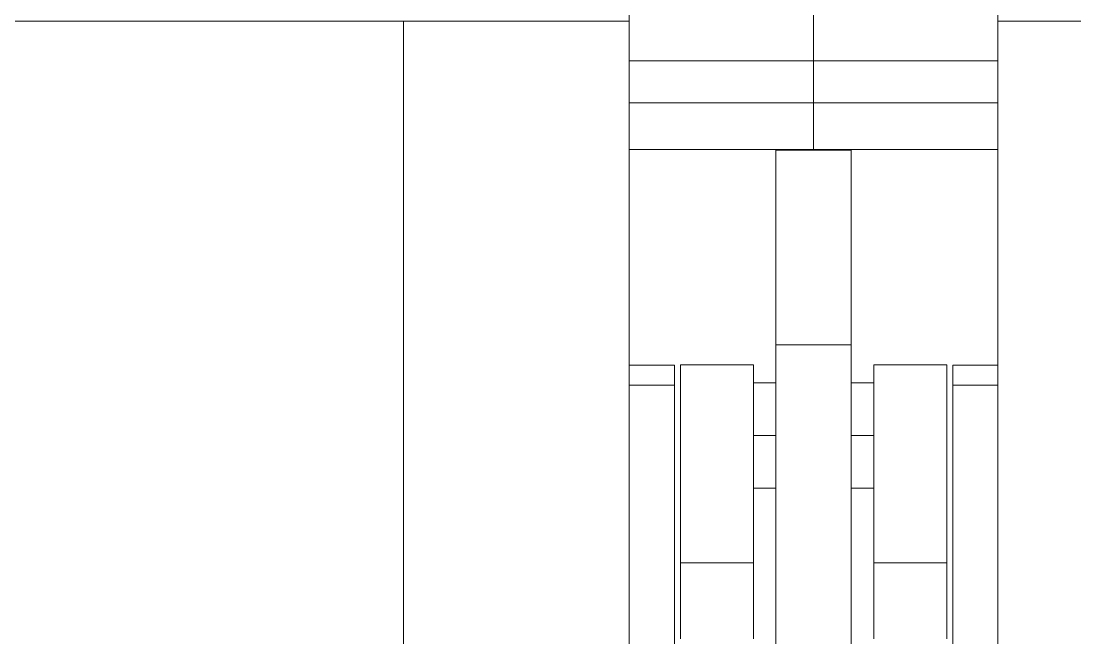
# Model space of a CAD drawing. Header units: millimetres. Extents: x -46169 to 237885, y -84465 to 18123.
# Drawn here: x 174621.8 to 174761.8, y -80585.3 to -80503.3 of the extents above; entities that cross this region are included whole.
import ezdxf

# ---------------------------------------------------------------- set-up
doc = ezdxf.new("R2010")
doc.units = ezdxf.units.MM
doc.header["$MEASUREMENT"] = 0
doc.linetypes.add('Wipeout_Contour', pattern=[1000, 0, -1000])
doc.layers.add('New_A-20-M_Floor_Slab', color=7, linetype='Continuous')
doc.layers.add('New_A-35-M_FFE_Fixed', color=7, linetype='Continuous')
doc.layers.add('New_A-35-M_FFE_Fixed_Pen_No__1', color=7, linetype='Continuous', lineweight=13)

# ---------------------------------------------------------------- blocks, each defined once
blk = doc.blocks.new('Section Elem_134_3', base_point=(129666.67, -84332.61))
at = {"color": 254, "linetype": 'Wipeout_Contour', "lineweight": 0, "ltscale": 3078359.250921006}
blk.add_wipeout([(174722.11, -80520.4), (174702.61, -80520.4), (174702.61, -80549.04), (174708.61, -80549.04), (174708.61, -80601.62), (174702.61, -80601.62), (174702.61, -80615.11), (174722.11, -80615.11), (174722.11, -80599.29), (174719.11, -80599.29), (174719.11, -80601.65), (174709.42, -80601.65), (174709.42, -80549.01), (174719.11, -80549.01), (174719.11, -80551.38), (174722.11, -80551.38)], dxfattribs=at).dxf.layer = 'New_A-20-M_Floor_Slab'
at = {"color": 254, "linetype": 'Wipeout_Contour', "lineweight": 0, "ltscale": 3078764.393677155}
blk.add_wipeout([(174732.11, -80551.38), (174735.11, -80551.38), (174735.11, -80549.01), (174744.8, -80549.01), (174744.8, -80601.65), (174735.11, -80601.65), (174735.11, -80599.29), (174732.11, -80599.29), (174732.11, -80615.11), (174751.61, -80615.11), (174751.61, -80601.62), (174745.61, -80601.62), (174745.61, -80549.04), (174751.61, -80549.04), (174751.61, -80520.4), (174732.11, -80520.4)], dxfattribs=at).dxf.layer = 'New_A-20-M_Floor_Slab'
at = {"color": 254, "linetype": 'Wipeout_Contour', "lineweight": 0, "ltscale": 769619.9092}
blk.add_wipeout([(174722.11, -80565.38), (174719.11, -80565.38), (174719.11, -80585.29), (174722.11, -80585.29)], dxfattribs=at).dxf.layer = 'New_A-20-M_Floor_Slab'
at = {"color": 254, "linetype": 'Wipeout_Contour', "lineweight": 0, "ltscale": 769667.130133}
blk.add_wipeout([(174732.11, -80565.38), (174732.11, -80585.29), (174735.11, -80585.29), (174735.11, -80565.38)], dxfattribs=at).dxf.layer = 'New_A-20-M_Floor_Slab'
blk = doc.blocks.new('Section Elem_146_3', base_point=(129666.67, -84332.61))
at = {"color": 254, "linetype": 'Wipeout_Contour', "lineweight": 0, "ltscale": 961939.272004}
blk.add_wipeout([(174727.11, -80520.4), (174722.11, -80520.4), (174722.11, -80520.48), (174732.11, -80520.48), (174732.11, -80520.4)], dxfattribs=at).dxf.layer = 'New_A-35-M_FFE_Fixed'
at = {"color": 254, "linetype": 'Wipeout_Contour', "lineweight": 0, "ltscale": 769579.373304}
blk.add_wipeout([(174732.11, -80538.96), (174732.11, -80535.1), (174722.11, -80535.1), (174722.11, -80538.96)], dxfattribs=at).dxf.layer = 'New_A-35-M_FFE_Fixed'
at = {"color": 254, "linetype": 'Wipeout_Contour', "lineweight": 0, "ltscale": 769597.611693}
blk.add_wipeout([(174732.11, -80548.19), (174732.11, -80547.66), (174722.11, -80547.66), (174722.11, -80548.19)], dxfattribs=at).dxf.layer = 'New_A-35-M_FFE_Fixed'
at = {"color": 254, "linetype": 'Wipeout_Contour', "lineweight": 0, "ltscale": 769521.821684}
blk.add_wipeout([(174702.61, -80549.04), (174702.61, -80549.56), (174708.61, -80549.56), (174708.61, -80549.04)], dxfattribs=at).dxf.layer = 'New_A-35-M_FFE_Fixed'
at = {"color": 254, "linetype": 'Wipeout_Contour', "lineweight": 0, "ltscale": 769565.428452}
blk.add_wipeout([(174708.61, -80598.94), (174708.61, -80551.72), (174702.61, -80551.72), (174702.61, -80598.94)], dxfattribs=at).dxf.layer = 'New_A-35-M_FFE_Fixed'
at = {"color": 254, "linetype": 'Wipeout_Contour', "lineweight": 0, "ltscale": 961978.514844}
blk.add_wipeout([(174719.11, -80551.91), (174719.11, -80553.43), (174722.11, -80553.43), (174722.11, -80552.92), (174722.11, -80551.91)], dxfattribs=at).dxf.layer = 'New_A-35-M_FFE_Fixed'
at = {"color": 254, "linetype": 'Wipeout_Contour', "lineweight": 0, "ltscale": 769589.264874}
blk.add_wipeout([(174719.11, -80558.38), (174722.11, -80558.38), (174722.11, -80555.7), (174719.11, -80555.7)], dxfattribs=at).dxf.layer = 'New_A-35-M_FFE_Fixed'
at = {"color": 254, "linetype": 'Wipeout_Contour', "lineweight": 0, "ltscale": 769601.069049}
blk.add_wipeout([(174719.11, -80564.84), (174722.11, -80564.84), (174722.11, -80563.33), (174719.11, -80563.33)], dxfattribs=at).dxf.layer = 'New_A-35-M_FFE_Fixed'
at = {"color": 254, "linetype": 'Wipeout_Contour', "lineweight": 0, "ltscale": 769605.303703}
blk.add_wipeout([(174719.11, -80575.33), (174709.42, -80575.33), (174709.42, -80585.4), (174719.11, -80585.4)], dxfattribs=at).dxf.layer = 'New_A-35-M_FFE_Fixed'
at = {"color": 254, "linetype": 'Wipeout_Contour', "lineweight": 0, "ltscale": 769662.446472}
blk.add_wipeout([(174722.11, -80591.39), (174732.11, -80591.39), (174732.11, -80581.87), (174722.11, -80581.87)], dxfattribs=at).dxf.layer = 'New_A-35-M_FFE_Fixed'
at = {"color": 254, "linetype": 'Wipeout_Contour', "lineweight": 0, "ltscale": 769556.036383}
blk.add_wipeout([(174732.11, -80525.7), (174732.11, -80520.48), (174722.11, -80520.48), (174722.11, -80525.7)], dxfattribs=at).dxf.layer = 'New_A-35-M_FFE_Fixed'
at = {"color": 254, "linetype": 'Wipeout_Contour', "lineweight": 0, "ltscale": 769572.394757}
blk.add_wipeout([(174732.11, -80535.1), (174732.11, -80530.63), (174722.11, -80530.63), (174722.11, -80535.1)], dxfattribs=at).dxf.layer = 'New_A-35-M_FFE_Fixed'
at = {"color": 254, "linetype": 'Wipeout_Contour', "lineweight": 0, "ltscale": 769585.244467}
blk.add_wipeout([(174732.11, -80542.11), (174732.11, -80538.96), (174722.11, -80538.96), (174722.11, -80542.11)], dxfattribs=at).dxf.layer = 'New_A-35-M_FFE_Fixed'
at = {"color": 254, "linetype": 'Wipeout_Contour', "lineweight": 0, "ltscale": 769524.060981}
blk.add_wipeout([(174702.61, -80551.72), (174708.61, -80551.72), (174708.61, -80549.56), (174702.61, -80549.56)], dxfattribs=at).dxf.layer = 'New_A-35-M_FFE_Fixed'
at = {"color": 254, "linetype": 'Wipeout_Contour', "lineweight": 0, "ltscale": 769580.230872}
blk.add_wipeout([(174719.11, -80551.91), (174722.11, -80551.91), (174722.11, -80551.38), (174719.11, -80551.38)], dxfattribs=at).dxf.layer = 'New_A-35-M_FFE_Fixed'
at = {"color": 254, "linetype": 'Wipeout_Contour', "lineweight": 0, "ltscale": 769585.119989}
blk.add_wipeout([(174719.11, -80553.43), (174719.11, -80555.7), (174722.11, -80555.7), (174722.11, -80553.43)], dxfattribs=at).dxf.layer = 'New_A-35-M_FFE_Fixed'
at = {"color": 254, "linetype": 'Wipeout_Contour', "lineweight": 0, "ltscale": 769597.896439}
blk.add_wipeout([(174719.11, -80561.05), (174719.11, -80563.33), (174722.11, -80563.33), (174722.11, -80561.05)], dxfattribs=at).dxf.layer = 'New_A-35-M_FFE_Fixed'
at = {"color": 254, "linetype": 'Wipeout_Contour', "lineweight": 0, "ltscale": 769602.786053}
blk.add_wipeout([(174719.11, -80565.38), (174722.11, -80565.38), (174722.11, -80564.84), (174719.11, -80564.84)], dxfattribs=at).dxf.layer = 'New_A-35-M_FFE_Fixed'
at = {"color": 254, "linetype": 'Wipeout_Contour', "lineweight": 0, "ltscale": 769645.789824}
blk.add_wipeout([(174732.11, -80581.87), (174732.11, -80571.51), (174722.11, -80571.51), (174722.11, -80581.87)], dxfattribs=at).dxf.layer = 'New_A-35-M_FFE_Fixed'
at = {"layer": 'New_A-35-M_FFE_Fixed_Pen_No__1', "linetype": 'Continuous'}
for p, q in [((174708.61, -80549.56), (174708.61, -80549.04)), ((174708.61, -80551.72), (174708.61, -80549.56)), ((174708.61, -80598.94), (174708.61, -80551.72))]:
    blk.add_line(p, q, dxfattribs=at)
at = {"color": 254, "linetype": 'Wipeout_Contour', "lineweight": 0, "ltscale": 769500.088}
blk.add_wipeout([(174702.61, -80503.33), (174672.61, -80503.33), (174672.61, -80647.33), (174702.61, -80647.33)], dxfattribs=at).dxf.layer = 'New_A-35-M_FFE_Fixed'
at = {"color": 254, "linetype": 'Wipeout_Contour', "lineweight": 0, "ltscale": 769564.531983}
blk.add_wipeout([(174732.11, -80525.7), (174722.11, -80525.7), (174722.11, -80530.63), (174732.11, -80530.63)], dxfattribs=at).dxf.layer = 'New_A-35-M_FFE_Fixed'
at = {"color": 254, "linetype": 'Wipeout_Contour', "lineweight": 0, "ltscale": 769589.820477}
blk.add_wipeout([(174732.11, -80544.43), (174732.11, -80542.11), (174722.11, -80542.11), (174722.11, -80544.43)], dxfattribs=at).dxf.layer = 'New_A-35-M_FFE_Fixed'
at = {"color": 254, "linetype": 'Wipeout_Contour', "lineweight": 0, "ltscale": 769593.751378}
blk.add_wipeout([(174719.11, -80561.05), (174722.11, -80561.05), (174722.11, -80558.38), (174719.11, -80558.38)], dxfattribs=at).dxf.layer = 'New_A-35-M_FFE_Fixed'
at = {"color": 254, "linetype": 'Wipeout_Contour', "lineweight": 0, "ltscale": 769588.431232}
blk.add_wipeout([(174719.11, -80575.33), (174719.11, -80565.26), (174709.42, -80565.26), (174709.42, -80575.33)], dxfattribs=at).dxf.layer = 'New_A-35-M_FFE_Fixed'
at = {"layer": 'New_A-35-M_FFE_Fixed_Pen_No__1', "linetype": 'Continuous'}
for p, q in [((174702.61, -80549.04), (174708.61, -80549.04)), ((174702.61, -80551.72), (174708.61, -80551.72)), ((174709.42, -80575.33), (174719.11, -80575.33)), ((174709.42, -80585.4), (174709.42, -80575.33)), ((174719.11, -80585.4), (174719.11, -80575.33))]:
    blk.add_line(p, q, dxfattribs=at)
at = {"color": 254, "linetype": 'Wipeout_Contour', "lineweight": 0, "ltscale": 1152655.694712609}
blk.add_wipeout([(174201.61, -80346.96), (174201.61, -80503.33), (174231.61, -80503.33), (174672.61, -80503.33), (174702.61, -80503.33), (174702.61, -80346.96)], dxfattribs=at).dxf.layer = 'New_A-35-M_FFE_Fixed'
at = {"color": 254, "linetype": 'Wipeout_Contour', "lineweight": 0, "ltscale": 769491.283075}
blk.add_wipeout([(174727.11, -80510.54), (174702.61, -80510.54), (174702.61, -80511.45), (174727.11, -80511.45)], dxfattribs=at).dxf.layer = 'New_A-35-M_FFE_Fixed'
at = {"color": 254, "linetype": 'Wipeout_Contour', "lineweight": 0, "ltscale": 769501.822856}
blk.add_wipeout([(174702.61, -80514.18), (174702.61, -80520.4), (174727.11, -80520.4), (174727.11, -80514.18)], dxfattribs=at).dxf.layer = 'New_A-35-M_FFE_Fixed'
at = {"color": 254, "linetype": 'Wipeout_Contour', "lineweight": 0, "ltscale": 769592.954973}
blk.add_wipeout([(174732.11, -80545.85), (174732.11, -80544.43), (174722.11, -80544.43), (174722.11, -80545.85)], dxfattribs=at).dxf.layer = 'New_A-35-M_FFE_Fixed'
at = {"color": 254, "linetype": 'Wipeout_Contour', "lineweight": 0, "ltscale": 769613.777787}
blk.add_wipeout([(174732.11, -80561.63), (174732.11, -80553.51), (174722.11, -80553.51), (174722.11, -80561.63)], dxfattribs=at).dxf.layer = 'New_A-35-M_FFE_Fixed'
at = {"color": 254, "linetype": 'Wipeout_Contour', "lineweight": 0, "ltscale": 769572.844583}
blk.add_wipeout([(174719.11, -80565.26), (174719.11, -80556.72), (174709.42, -80556.72), (174709.42, -80565.26)], dxfattribs=at).dxf.layer = 'New_A-35-M_FFE_Fixed'
at = {"layer": 'New_A-35-M_FFE_Fixed_Pen_No__1', "linetype": 'Continuous'}
for p, q in [((174727.11, -80520.4), (174702.61, -80520.4)), ((174719.11, -80558.38), (174722.11, -80558.38)), ((174709.42, -80575.33), (174709.42, -80565.26)), ((174719.11, -80575.33), (174719.11, -80565.26))]:
    blk.add_line(p, q, dxfattribs=at)
at = {"color": 254, "linetype": 'Wipeout_Contour', "lineweight": 0, "ltscale": 769481.450593}
blk.add_wipeout([(174727.11, -80501.63), (174702.61, -80501.63), (174702.61, -80508.61), (174727.11, -80508.61)], dxfattribs=at).dxf.layer = 'New_A-35-M_FFE_Fixed'
at = {"color": 254, "linetype": 'Wipeout_Contour', "lineweight": 0, "ltscale": 768634.818026}
blk.add_wipeout([(174231.61, -80635.33), (174672.61, -80635.33), (174672.61, -80503.33), (174231.61, -80503.33)], dxfattribs=at).dxf.layer = 'New_A-35-M_FFE_Fixed'
at = {"color": 254, "linetype": 'Wipeout_Contour', "lineweight": 0, "ltscale": 769496.424611}
blk.add_wipeout([(174727.11, -80513.95), (174702.61, -80513.95), (174702.61, -80514.18), (174727.11, -80514.18)], dxfattribs=at).dxf.layer = 'New_A-35-M_FFE_Fixed'
at = {"color": 254, "linetype": 'Wipeout_Contour', "lineweight": 0, "ltscale": 769594.547694}
blk.add_wipeout([(174732.11, -80546.33), (174732.11, -80545.85), (174722.11, -80545.85), (174722.11, -80546.33)], dxfattribs=at).dxf.layer = 'New_A-35-M_FFE_Fixed'
at = {"color": 254, "linetype": 'Wipeout_Contour', "lineweight": 0, "ltscale": 769602.014985}
blk.add_wipeout([(174732.11, -80552.92), (174732.11, -80548.19), (174722.11, -80548.19), (174722.11, -80552.92)], dxfattribs=at).dxf.layer = 'New_A-35-M_FFE_Fixed'
at = {"color": 254, "linetype": 'Wipeout_Contour', "lineweight": 0, "ltscale": 769560.91604}
blk.add_wipeout([(174709.42, -80551.02), (174709.42, -80556.72), (174719.11, -80556.72), (174719.11, -80551.02)], dxfattribs=at).dxf.layer = 'New_A-35-M_FFE_Fixed'
at = {"color": 254, "linetype": 'Wipeout_Contour', "lineweight": 0, "ltscale": 769628.844312}
blk.add_wipeout([(174722.11, -80571.51), (174732.11, -80571.51), (174732.11, -80561.63), (174722.11, -80561.63)], dxfattribs=at).dxf.layer = 'New_A-35-M_FFE_Fixed'
at = {"layer": 'New_A-35-M_FFE_Fixed_Pen_No__1', "linetype": 'Continuous'}
for p, q in [((174702.61, -80503.33), (174702.61, -80346.96)), ((174672.61, -80503.33), (174231.61, -80503.33)), ((174672.61, -80503.33), (174702.61, -80503.33)), ((174672.61, -80647.33), (174672.61, -80503.33)), ((174709.42, -80565.26), (174709.42, -80556.72)), ((174719.11, -80565.26), (174719.11, -80556.72)), ((174719.11, -80565.38), (174722.11, -80565.38))]:
    blk.add_line(p, q, dxfattribs=at)
at = {"color": 254, "linetype": 'Wipeout_Contour', "lineweight": 0, "ltscale": 769488.110685}
blk.add_wipeout([(174727.11, -80508.61), (174702.61, -80508.61), (174702.61, -80509.58), (174727.11, -80509.58)], dxfattribs=at).dxf.layer = 'New_A-35-M_FFE_Fixed'
at = {"color": 254, "linetype": 'Wipeout_Contour', "lineweight": 0, "ltscale": 769495.08225}
blk.add_wipeout([(174727.11, -80512.98), (174702.61, -80512.98), (174702.61, -80513.55), (174727.11, -80513.55)], dxfattribs=at).dxf.layer = 'New_A-35-M_FFE_Fixed'
at = {"color": 254, "linetype": 'Wipeout_Contour', "lineweight": 0, "ltscale": 769595.035924}
blk.add_wipeout([(174732.11, -80546.44), (174732.11, -80546.33), (174722.11, -80546.33), (174722.11, -80546.44)], dxfattribs=at).dxf.layer = 'New_A-35-M_FFE_Fixed'
at = {"color": 254, "linetype": 'Wipeout_Contour', "lineweight": 0, "ltscale": 769554.460703}
blk.add_wipeout([(174709.42, -80549.01), (174709.42, -80551.02), (174719.11, -80551.02), (174719.11, -80549.01)], dxfattribs=at).dxf.layer = 'New_A-35-M_FFE_Fixed'
at = {"layer": 'New_A-35-M_FFE_Fixed_Pen_No__1', "linetype": 'Continuous'}
for p, q in [((174727.11, -80508.61), (174702.61, -80508.61)), ((174709.42, -80551.02), (174709.42, -80549.01)), ((174709.42, -80549.01), (174719.11, -80549.01)), ((174719.11, -80551.02), (174719.11, -80549.01)), ((174709.42, -80556.72), (174709.42, -80551.02)), ((174719.11, -80556.72), (174719.11, -80551.02)), ((174719.11, -80551.38), (174722.11, -80551.38))]:
    blk.add_line(p, q, dxfattribs=at)
at = {"color": 254, "linetype": 'Wipeout_Contour', "lineweight": 0, "ltscale": 769489.723234}
blk.add_wipeout([(174727.11, -80509.58), (174702.61, -80509.58), (174702.61, -80510.54), (174727.11, -80510.54)], dxfattribs=at).dxf.layer = 'New_A-35-M_FFE_Fixed'
at = {"color": 254, "linetype": 'Wipeout_Contour', "lineweight": 0, "ltscale": 769494.014042}
blk.add_wipeout([(174727.11, -80512.27), (174702.61, -80512.27), (174702.61, -80512.98), (174727.11, -80512.98)], dxfattribs=at).dxf.layer = 'New_A-35-M_FFE_Fixed'
at = {"color": 254, "linetype": 'Wipeout_Contour', "lineweight": 0, "ltscale": 769492.731537}
blk.add_wipeout([(174727.11, -80511.45), (174702.61, -80511.45), (174702.61, -80512.27), (174727.11, -80512.27)], dxfattribs=at).dxf.layer = 'New_A-35-M_FFE_Fixed'
at = {"color": 254, "linetype": 'Wipeout_Contour', "lineweight": 0, "ltscale": 769495.896023}
blk.add_wipeout([(174727.11, -80513.55), (174702.61, -80513.55), (174702.61, -80513.95), (174727.11, -80513.95)], dxfattribs=at).dxf.layer = 'New_A-35-M_FFE_Fixed'
at = {"layer": 'New_A-35-M_FFE_Fixed_Pen_No__1', "linetype": 'Continuous'}
for p, q in [((174702.61, -80647.33), (174702.61, -80503.33)), ((174727.11, -80514.18), (174702.61, -80514.18))]:
    blk.add_line(p, q, dxfattribs=at)
blk = doc.blocks.new('Section Elem_147_3', base_point=(129666.67, -84332.61))
at = {"layer": 'New_A-35-M_FFE_Fixed_Pen_No__1', "linetype": 'Continuous'}
for p, q in [((174722.11, -80520.48), (174722.11, -80520.4)), ((174722.11, -80525.7), (174722.11, -80520.48)), ((174722.11, -80530.63), (174722.11, -80525.7)), ((174732.11, -80530.63), (174732.11, -80525.7)), ((174722.11, -80535.1), (174722.11, -80530.63)), ((174732.11, -80535.1), (174732.11, -80530.63)), ((174722.11, -80538.96), (174722.11, -80535.1)), ((174732.11, -80538.96), (174732.11, -80535.1)), ((174722.11, -80542.11), (174722.11, -80538.96)), ((174732.11, -80542.11), (174732.11, -80538.96)), ((174722.11, -80544.43), (174722.11, -80542.11)), ((174732.11, -80544.43), (174732.11, -80542.11)), ((174722.11, -80571.51), (174722.11, -80561.63)), ((174722.11, -80581.87), (174722.11, -80571.51)), ((174732.11, -80581.87), (174732.11, -80571.51)), ((174722.11, -80591.39), (174722.11, -80581.87)), ((174732.11, -80591.39), (174732.11, -80581.87))]:
    blk.add_line(p, q, dxfattribs=at)
at = {"color": 254, "linetype": 'Wipeout_Contour', "lineweight": 0, "ltscale": 1155653.210241849}
blk.add_wipeout([(174751.61, -80346.96), (174751.61, -80503.33), (174781.61, -80503.33), (175222.61, -80503.33), (175252.61, -80503.33), (175252.61, -80346.96)], dxfattribs=at).dxf.layer = 'New_A-35-M_FFE_Fixed'
at = {"color": 254, "linetype": 'Wipeout_Contour', "lineweight": 0, "ltscale": 769596.145211}
blk.add_wipeout([(174732.11, -80547.66), (174732.11, -80546.44), (174722.11, -80546.44), (174722.11, -80547.66)], dxfattribs=at).dxf.layer = 'New_A-35-M_FFE_Fixed'
at = {"color": 254, "linetype": 'Wipeout_Contour', "lineweight": 0, "ltscale": 769647.770073}
blk.add_wipeout([(174735.11, -80551.02), (174744.8, -80551.02), (174744.8, -80549.01), (174735.11, -80549.01)], dxfattribs=at).dxf.layer = 'New_A-35-M_FFE_Fixed'
at = {"color": 254, "linetype": 'Wipeout_Contour', "lineweight": 0, "ltscale": 769680.261492}
blk.add_wipeout([(174745.61, -80549.56), (174745.61, -80551.72), (174751.61, -80551.72), (174751.61, -80549.56)], dxfattribs=at).dxf.layer = 'New_A-35-M_FFE_Fixed'
at = {"color": 254, "linetype": 'Wipeout_Contour', "lineweight": 0, "ltscale": 769606.476419}
blk.add_wipeout([(174732.11, -80553.51), (174732.11, -80552.92), (174722.11, -80552.92), (174722.11, -80553.51)], dxfattribs=at).dxf.layer = 'New_A-35-M_FFE_Fixed'
at = {"color": 254, "linetype": 'Wipeout_Contour', "lineweight": 0, "ltscale": 769681.736483}
blk.add_wipeout([(174735.11, -80565.26), (174735.11, -80575.33), (174744.8, -80575.33), (174744.8, -80565.26)], dxfattribs=at).dxf.layer = 'New_A-35-M_FFE_Fixed'
at = {"layer": 'New_A-35-M_FFE_Fixed_Pen_No__1', "linetype": 'Continuous'}
for p, q in [((174722.11, -80545.85), (174722.11, -80544.43)), ((174732.11, -80545.85), (174732.11, -80544.43)), ((174722.11, -80546.33), (174722.11, -80545.85)), ((174732.11, -80546.33), (174722.11, -80546.33)), ((174722.11, -80548.19), (174722.11, -80546.33)), ((174732.11, -80546.33), (174732.11, -80545.85)), ((174732.11, -80548.19), (174732.11, -80546.33)), ((174722.11, -80553.51), (174722.11, -80548.19)), ((174744.8, -80549.01), (174735.11, -80549.01)), ((174722.11, -80561.63), (174722.11, -80553.51))]:
    blk.add_line(p, q, dxfattribs=at)
at = {"color": 254, "linetype": 'Wipeout_Contour', "lineweight": 0, "ltscale": 769678.022649}
blk.add_wipeout([(174745.61, -80549.56), (174751.61, -80549.56), (174751.61, -80549.04), (174745.61, -80549.04)], dxfattribs=at).dxf.layer = 'New_A-35-M_FFE_Fixed'
at = {"color": 254, "linetype": 'Wipeout_Contour', "lineweight": 0, "ltscale": 769654.224626}
blk.add_wipeout([(174735.11, -80551.02), (174735.11, -80556.72), (174744.8, -80556.72), (174744.8, -80551.02)], dxfattribs=at).dxf.layer = 'New_A-35-M_FFE_Fixed'
at = {"color": 254, "linetype": 'Wipeout_Contour', "lineweight": 0, "ltscale": 769721.620569}
blk.add_wipeout([(174745.61, -80551.72), (174745.61, -80598.94), (174751.61, -80598.94), (174751.61, -80551.72)], dxfattribs=at).dxf.layer = 'New_A-35-M_FFE_Fixed'
at = {"color": 254, "linetype": 'Wipeout_Contour', "lineweight": 0, "ltscale": 769698.606909}
blk.add_wipeout([(174735.11, -80575.33), (174735.11, -80585.4), (174744.8, -80585.4), (174744.8, -80575.33)], dxfattribs=at).dxf.layer = 'New_A-35-M_FFE_Fixed'
at = {"layer": 'New_A-35-M_FFE_Fixed_Pen_No__1', "linetype": 'Continuous'}
for p, q in [((174744.8, -80551.02), (174744.8, -80549.01)), ((174745.61, -80549.56), (174745.61, -80549.04)), ((174745.61, -80551.72), (174745.61, -80549.56)), ((174745.61, -80598.94), (174745.61, -80551.72)), ((174735.11, -80585.4), (174735.11, -80575.33)), ((174744.8, -80575.33), (174735.11, -80575.33)), ((174744.8, -80585.4), (174744.8, -80575.33))]:
    blk.add_line(p, q, dxfattribs=at)
at = {"color": 254, "linetype": 'Wipeout_Contour', "lineweight": 0, "ltscale": 769787.0456}
blk.add_wipeout([(174751.61, -80503.33), (174751.61, -80647.33), (174781.61, -80647.33), (174781.61, -80503.33)], dxfattribs=at).dxf.layer = 'New_A-35-M_FFE_Fixed'
at = {"color": 254, "linetype": 'Wipeout_Contour', "lineweight": 0, "ltscale": 769627.454193}
blk.add_wipeout([(174732.11, -80551.91), (174735.11, -80551.91), (174735.11, -80551.38), (174732.11, -80551.38)], dxfattribs=at).dxf.layer = 'New_A-35-M_FFE_Fixed'
at = {"color": 254, "linetype": 'Wipeout_Contour', "lineweight": 0, "ltscale": 769666.151724}
blk.add_wipeout([(174735.11, -80556.72), (174735.11, -80565.26), (174744.8, -80565.26), (174744.8, -80556.72)], dxfattribs=at).dxf.layer = 'New_A-35-M_FFE_Fixed'
at = {"layer": 'New_A-35-M_FFE_Fixed_Pen_No__1', "linetype": 'Continuous'}
for p, q in [((174735.11, -80551.02), (174735.11, -80549.01)), ((174751.61, -80549.04), (174745.61, -80549.04)), ((174744.8, -80556.72), (174744.8, -80551.02)), ((174751.61, -80551.72), (174745.61, -80551.72)), ((174744.8, -80565.26), (174744.8, -80556.72)), ((174744.8, -80575.33), (174744.8, -80565.26))]:
    blk.add_line(p, q, dxfattribs=at)
at = {"color": 254, "linetype": 'Wipeout_Contour', "lineweight": 0, "ltscale": 961972.887741}
blk.add_wipeout([(174751.61, -80501.63), (174727.11, -80501.63), (174727.11, -80508.61), (174751.61, -80508.61), (174751.61, -80503.33)], dxfattribs=at).dxf.layer = 'New_A-35-M_FFE_Fixed'
at = {"color": 254, "linetype": 'Wipeout_Contour', "lineweight": 0, "ltscale": 769580.288731}
blk.add_wipeout([(174727.11, -80511.45), (174751.61, -80511.45), (174751.61, -80510.54), (174727.11, -80510.54)], dxfattribs=at).dxf.layer = 'New_A-35-M_FFE_Fixed'
at = {"color": 254, "linetype": 'Wipeout_Contour', "lineweight": 0, "ltscale": 769590.827301}
blk.add_wipeout([(174727.11, -80514.18), (174727.11, -80520.4), (174751.61, -80520.4), (174751.61, -80514.18)], dxfattribs=at).dxf.layer = 'New_A-35-M_FFE_Fixed'
at = {"color": 254, "linetype": 'Wipeout_Contour', "lineweight": 0, "ltscale": 769629.170895}
blk.add_wipeout([(174732.11, -80553.43), (174735.11, -80553.43), (174735.11, -80551.91), (174732.11, -80551.91)], dxfattribs=at).dxf.layer = 'New_A-35-M_FFE_Fixed'
at = {"color": 254, "linetype": 'Wipeout_Contour', "lineweight": 0, "ltscale": 769640.973851}
blk.add_wipeout([(174732.11, -80561.05), (174735.11, -80561.05), (174735.11, -80558.38), (174732.11, -80558.38)], dxfattribs=at).dxf.layer = 'New_A-35-M_FFE_Fixed'
at = {"color": 254, "linetype": 'Wipeout_Contour', "lineweight": 0, "ltscale": 962063.59879}
blk.add_wipeout([(174732.11, -80565.38), (174735.11, -80565.38), (174735.11, -80565.26), (174735.11, -80564.84), (174732.11, -80564.84)], dxfattribs=at).dxf.layer = 'New_A-35-M_FFE_Fixed'
at = {"layer": 'New_A-35-M_FFE_Fixed_Pen_No__1', "linetype": 'Continuous'}
for p, q in [((174751.61, -80503.33), (174751.61, -80346.96)), ((174781.61, -80503.33), (174751.61, -80503.33)), ((174732.11, -80520.48), (174722.11, -80520.48)), ((174751.61, -80520.4), (174727.11, -80520.4)), ((174732.11, -80520.48), (174732.11, -80520.4)), ((174732.11, -80525.7), (174732.11, -80520.48)), ((174735.11, -80551.38), (174732.11, -80551.38))]:
    blk.add_line(p, q, dxfattribs=at)
at = {"color": 254, "linetype": 'Wipeout_Contour', "lineweight": 0, "ltscale": 769577.116697}
blk.add_wipeout([(174727.11, -80509.58), (174751.61, -80509.58), (174751.61, -80508.61), (174727.11, -80508.61)], dxfattribs=at).dxf.layer = 'New_A-35-M_FFE_Fixed'
at = {"color": 254, "linetype": 'Wipeout_Contour', "lineweight": 0, "ltscale": 769585.429654}
blk.add_wipeout([(174727.11, -80514.18), (174751.61, -80514.18), (174751.61, -80513.95), (174727.11, -80513.95)], dxfattribs=at).dxf.layer = 'New_A-35-M_FFE_Fixed'
at = {"color": 254, "linetype": 'Wipeout_Contour', "lineweight": 0, "ltscale": 769632.342991}
blk.add_wipeout([(174732.11, -80553.43), (174732.11, -80555.7), (174735.11, -80555.7), (174735.11, -80553.43)], dxfattribs=at).dxf.layer = 'New_A-35-M_FFE_Fixed'
at = {"color": 254, "linetype": 'Wipeout_Contour', "lineweight": 0, "ltscale": 769648.291081}
blk.add_wipeout([(174735.11, -80563.33), (174732.11, -80563.33), (174732.11, -80564.84), (174735.11, -80564.84)], dxfattribs=at).dxf.layer = 'New_A-35-M_FFE_Fixed'
at = {"layer": 'New_A-35-M_FFE_Fixed_Pen_No__1', "linetype": 'Continuous'}
for p, q in [((174727.11, -80508.61), (174727.11, -80501.63)), ((174751.61, -80508.61), (174727.11, -80508.61)), ((174732.11, -80553.51), (174732.11, -80548.19)), ((174735.11, -80565.38), (174732.11, -80565.38)), ((174735.11, -80575.33), (174735.11, -80565.26))]:
    blk.add_line(p, q, dxfattribs=at)
at = {"color": 254, "linetype": 'Wipeout_Contour', "lineweight": 0, "ltscale": 769578.729042}
blk.add_wipeout([(174727.11, -80510.54), (174751.61, -80510.54), (174751.61, -80509.58), (174727.11, -80509.58)], dxfattribs=at).dxf.layer = 'New_A-35-M_FFE_Fixed'
at = {"color": 254, "linetype": 'Wipeout_Contour', "lineweight": 0, "ltscale": 769584.08749}
blk.add_wipeout([(174727.11, -80513.55), (174751.61, -80513.55), (174751.61, -80512.98), (174727.11, -80512.98)], dxfattribs=at).dxf.layer = 'New_A-35-M_FFE_Fixed'
at = {"color": 254, "linetype": 'Wipeout_Contour', "lineweight": 0, "ltscale": 962046.141451}
blk.add_wipeout([(174732.11, -80555.7), (174732.11, -80558.38), (174735.11, -80558.38), (174735.11, -80556.38), (174735.11, -80555.7)], dxfattribs=at).dxf.layer = 'New_A-35-M_FFE_Fixed'
at = {"color": 254, "linetype": 'Wipeout_Contour', "lineweight": 0, "ltscale": 769645.11869}
blk.add_wipeout([(174732.11, -80561.05), (174732.11, -80563.33), (174735.11, -80563.33), (174735.11, -80561.05)], dxfattribs=at).dxf.layer = 'New_A-35-M_FFE_Fixed'
at = {"layer": 'New_A-35-M_FFE_Fixed_Pen_No__1', "linetype": 'Continuous'}
for p, q in [((174727.11, -80509.58), (174727.11, -80508.61)), ((174727.11, -80510.54), (174727.11, -80509.58)), ((174735.11, -80556.72), (174735.11, -80551.02)), ((174732.11, -80561.63), (174732.11, -80553.51)), ((174735.11, -80565.26), (174735.11, -80556.72)), ((174735.11, -80558.38), (174732.11, -80558.38)), ((174732.11, -80571.51), (174732.11, -80561.63))]:
    blk.add_line(p, q, dxfattribs=at)
at = {"color": 254, "linetype": 'Wipeout_Contour', "lineweight": 0, "ltscale": 769583.019379}
blk.add_wipeout([(174727.11, -80512.98), (174751.61, -80512.98), (174751.61, -80512.27), (174727.11, -80512.27)], dxfattribs=at).dxf.layer = 'New_A-35-M_FFE_Fixed'
at = {"color": 254, "linetype": 'Wipeout_Contour', "lineweight": 0, "ltscale": 769581.737026}
blk.add_wipeout([(174727.11, -80512.27), (174751.61, -80512.27), (174751.61, -80511.45), (174727.11, -80511.45)], dxfattribs=at).dxf.layer = 'New_A-35-M_FFE_Fixed'
at = {"color": 254, "linetype": 'Wipeout_Contour', "lineweight": 0, "ltscale": 769584.90113}
blk.add_wipeout([(174727.11, -80513.95), (174751.61, -80513.95), (174751.61, -80513.55), (174727.11, -80513.55)], dxfattribs=at).dxf.layer = 'New_A-35-M_FFE_Fixed'
at = {"layer": 'New_A-35-M_FFE_Fixed_Pen_No__1', "linetype": 'Continuous'}
for p, q in [((174751.61, -80647.33), (174751.61, -80503.33)), ((174727.11, -80511.45), (174727.11, -80510.54)), ((174727.11, -80512.27), (174727.11, -80511.45)), ((174727.11, -80512.98), (174727.11, -80512.27)), ((174727.11, -80513.55), (174727.11, -80512.98)), ((174727.11, -80513.95), (174727.11, -80513.55)), ((174727.11, -80514.18), (174727.11, -80513.95)), ((174727.11, -80520.4), (174727.11, -80514.18)), ((174751.61, -80514.18), (174727.11, -80514.18))]:
    blk.add_line(p, q, dxfattribs=at)

msp = doc.modelspace()

# ---------------------------------------------------------------- block references
at = {"layer": 'New_A-20-M_Floor_Slab'}
msp.add_blockref('Section Elem_134_3', (129666.67, -84332.61), dxfattribs=at)

# ---------------------------------------------------------------- next in the draw order: block references
at = {"layer": 'New_A-35-M_FFE_Fixed'}
msp.add_blockref('Section Elem_146_3', (129666.67, -84332.61), dxfattribs=at)

# ---------------------------------------------------------------- next in the draw order: block references
msp.add_blockref('Section Elem_147_3', (129666.67, -84332.61), dxfattribs=at)

doc.saveas('drawing.dxf')
